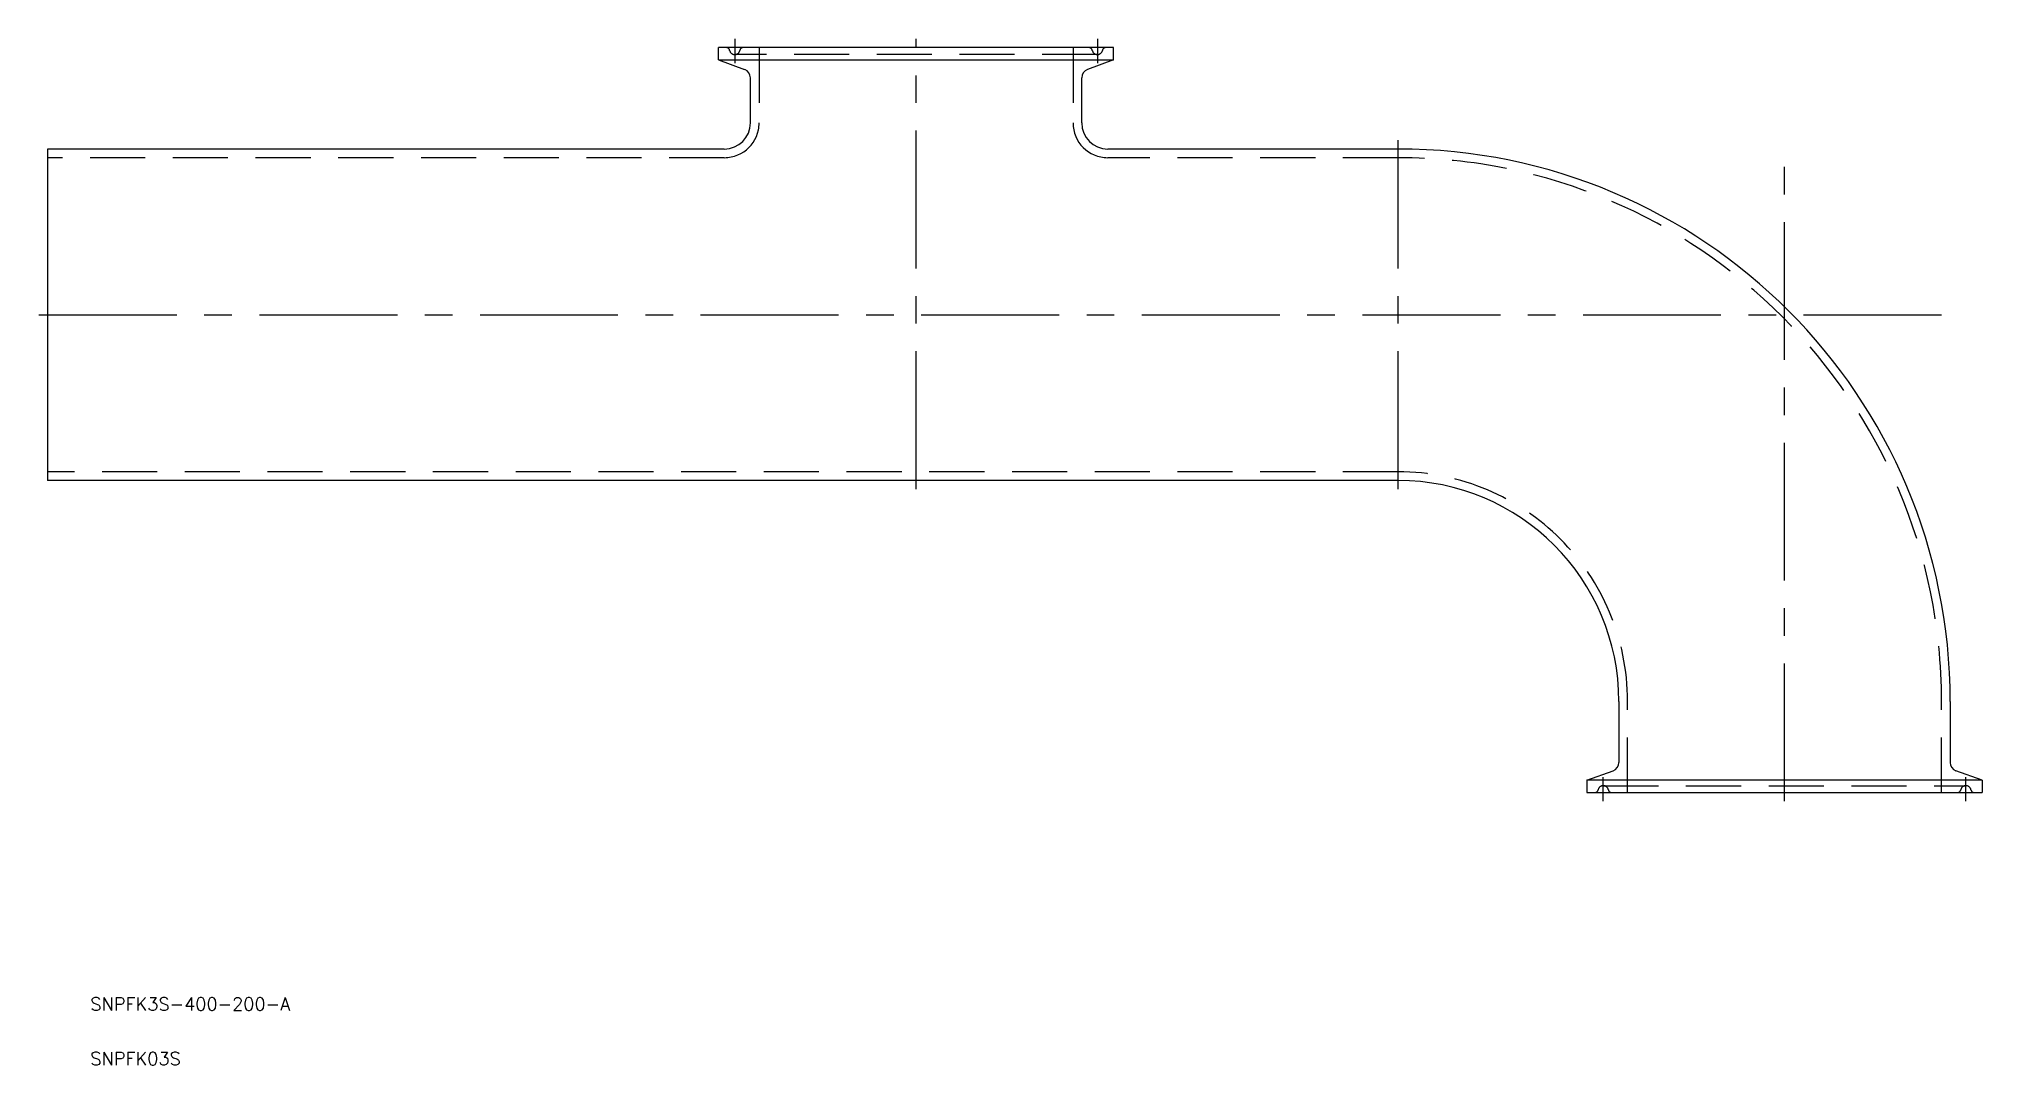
# Model space of a CAD drawing. Extents: x -402 to 45, y -63 to 173.
import ezdxf

# ---------------------------------------------------------------- set-up
doc = ezdxf.new("R2010")
doc.units = 0
doc.linetypes.add('CENTER', pattern=[50.8, 31.75, -6.35, 6.35, -6.35])
doc.linetypes.add('DASHED', pattern=[19.05, 12.7, -6.35])
doc.layers.get('0').update_dxf_attribs({"linetype": 'CONTINUOUS'})
doc.layers.add('CENTER', color=1, linetype='CENTER')
doc.styles.get("Standard").update_dxf_attribs({"font": 'txt.shx', "height": 3, "bigfont": 'bigfont.shx'})

msp = doc.modelspace()

# ---------------------------------------------------------------- linework, layer by layer
at = {"color": 7, "linetype": 'CONTINUOUS'}
for p, q in [((-154.5, 171.5), (-245.5, 171.5)), ((-245.5, 168.65), (-245.5, 171.5)), ((-154.5, 168.65), (-154.5, 171.5)), ((-245.5, 168.65), (-154.5, 168.65)), ((-245.5, 168.65), (-239.47, 166.45)), ((-154.5, 168.65), (-160.53, 166.45)), ((-238.15, 154.15), (-238.15, 164.57)), ((-161.85, 154.15), (-161.85, 164.57)), ((-400, 148.15), (-400, 71.85)), ((-244.15, 148.15), (-400, 148.15)), ((-89, 148.15), (-155.85, 148.15)), ((-89, 71.85), (-400, 71.85)), ((-38.15, 21), (-38.15, 6.93)), ((38.15, 21), (38.15, 6.93)), ((-45.5, 2.85), (-39.47, 5.05)), ((45.5, 2.85), (39.47, 5.05)), ((45.5, 2.85), (-45.5, 2.85)), ((-45.5, 2.85), (-45.5, 0)), ((-45.5, 0), (45.5, 0)), ((45.5, 2.85), (45.5, 0))]:
    msp.add_line(p, q, dxfattribs=at)
at = {"color": 3, "linetype": 'DASHED'}
for p, q in [((-236.15, 171.5), (-236.15, 154.15)), ((-163.85, 171.5), (-163.85, 154.15)), ((-158.25, 169.9), (-241.75, 169.9)), ((-244.15, 146.15), (-400, 146.15)), ((-89, 146.15), (-155.85, 146.15)), ((-89, 73.85), (-400, 73.85)), ((-36.15, 0), (-36.15, 21)), ((36.15, 0), (36.15, 21)), ((-41.75, 1.6), (41.75, 1.6))]:
    msp.add_line(p, q, dxfattribs=at)
for centre, radius, start, end in [((-243.71, 170.7), 0.8, 11.537, 90), ((-241.75, 171.1), 1.2, 191.537, 348.463), ((-239.79, 170.7), 0.8, 90, 168.463), ((-160.21, 170.7), 0.8, 11.537, 90), ((-158.25, 171.1), 1.2, 191.537, 348.463), ((-156.29, 170.7), 0.8, 90, 168.463), ((-244.15, 154.15), 8, 270, 0), ((-155.85, 154.15), 8, 180, 270), ((-89, 21), 125.15, 0, 90), ((-89, 21), 52.85, 0, 90), ((-43.71, 0.8), 0.8, 270, 348.463), ((-41.75, 0.4), 1.2, 11.537, 168.463), ((-39.79, 0.8), 0.8, 191.537, 270), ((39.79, 0.8), 0.8, 270, 348.463), ((41.75, 0.4), 1.2, 11.537, 168.463), ((43.71, 0.8), 0.8, 191.537, 270)]:
    msp.add_arc(centre, radius, start, end, dxfattribs=at)
at = {"color": 7, "linetype": 'CONTINUOUS'}
for centre, radius, start, end in [((-240.15, 164.57), 2, 0, 70), ((-159.85, 164.57), 2, 110, 180), ((-244.15, 154.15), 6, 270, 0), ((-155.85, 154.15), 6, 180, 270), ((-89, 21), 127.15, 0, 90), ((-89, 21), 50.85, 0, 90), ((-40.15, 6.93), 2, 290, 0), ((40.15, 6.93), 2, 180, 250)]:
    msp.add_arc(centre, radius, start, end, dxfattribs=at)
at = {"layer": 'CENTER', "color": 1, "linetype": 'CENTER'}
for p, q in [((-241.75, 173.5), (-241.75, 167.9)), ((-200, 69.85), (-200, 173.5)), ((-158.25, 173.5), (-158.25, 167.9)), ((-89, 69.85), (-89, 150.15)), ((0, -2), (0, 150.15)), ((-402, 110), (40.15, 110)), ((-41.75, -2), (-41.75, 3.6)), ((41.75, -2), (41.75, 3.6))]:
    msp.add_line(p, q, dxfattribs=at)

# ---------------------------------------------------------------- texts
at = {"color": 7, "linetype": 'CONTINUOUS'}
for s, p in [('SNPFK3S-400-200-A', (-390.15, -50.16)), ('SNPFK03S', (-390.15, -62.72))]:
    msp.add_text(s, height=3, dxfattribs=at).set_placement(p)

doc.saveas('drawing.dxf')
